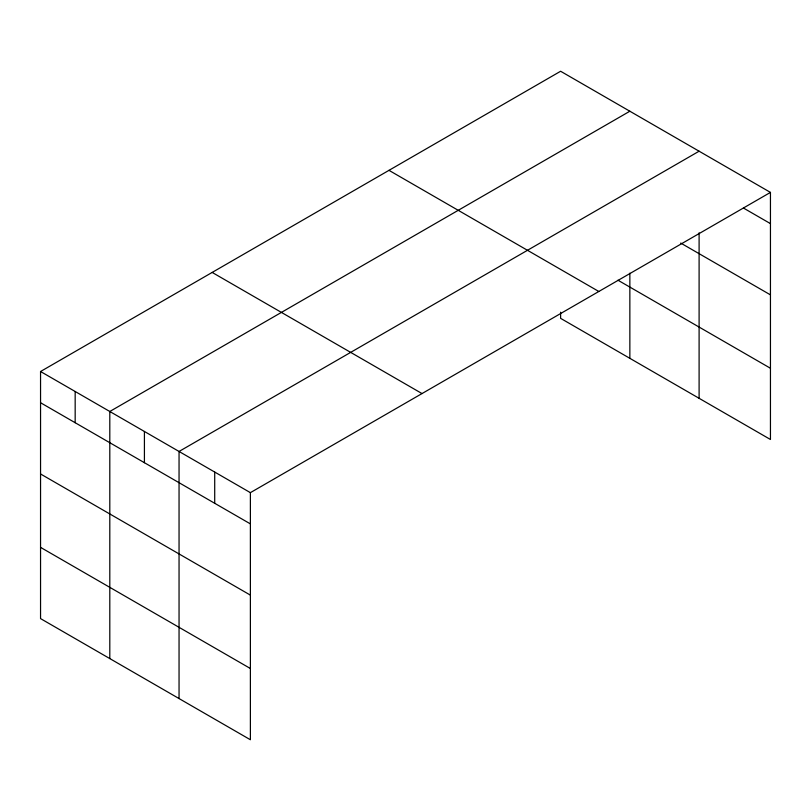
<?xml version="1.0" encoding="UTF-8"?>
<svg xmlns="http://www.w3.org/2000/svg" width="811" height="811" viewBox="0 0 811 811"><rect width="100%" height="100%" fill="white"/><g stroke="black" fill="none" stroke-linecap="round" stroke-linejoin="round"><path stroke-width="1.22" d="M770.45 192.4L250.386 492.652L250.386 739.744L40.55 618.6L40.55 371.509L560.614 71.256L770.45 192.4L770.45 439.491L560.614 318.348L560.614 312.205M629.853 111.229L109.799 411.491L109.799 658.573M699.102 151.211L179.049 451.463L179.049 698.555M743.423 208.021L770.45 223.623M680.713 243.057L770.45 294.859M617.952 280.211L770.45 368.255M388.986 170.34L598.832 291.484M212.168 272.425L422.014 393.568M40.55 371.509L250.386 492.652M40.55 402.732L250.386 523.886M40.55 473.969L250.386 595.122M40.55 547.364L250.386 668.507M699.102 232.798L699.102 398.302M629.853 273.165L629.853 358.32M214.712 472.063L214.712 503.286M144.419 431.472L144.419 462.706M75.17 391.5L75.17 422.724"/></g></svg>
